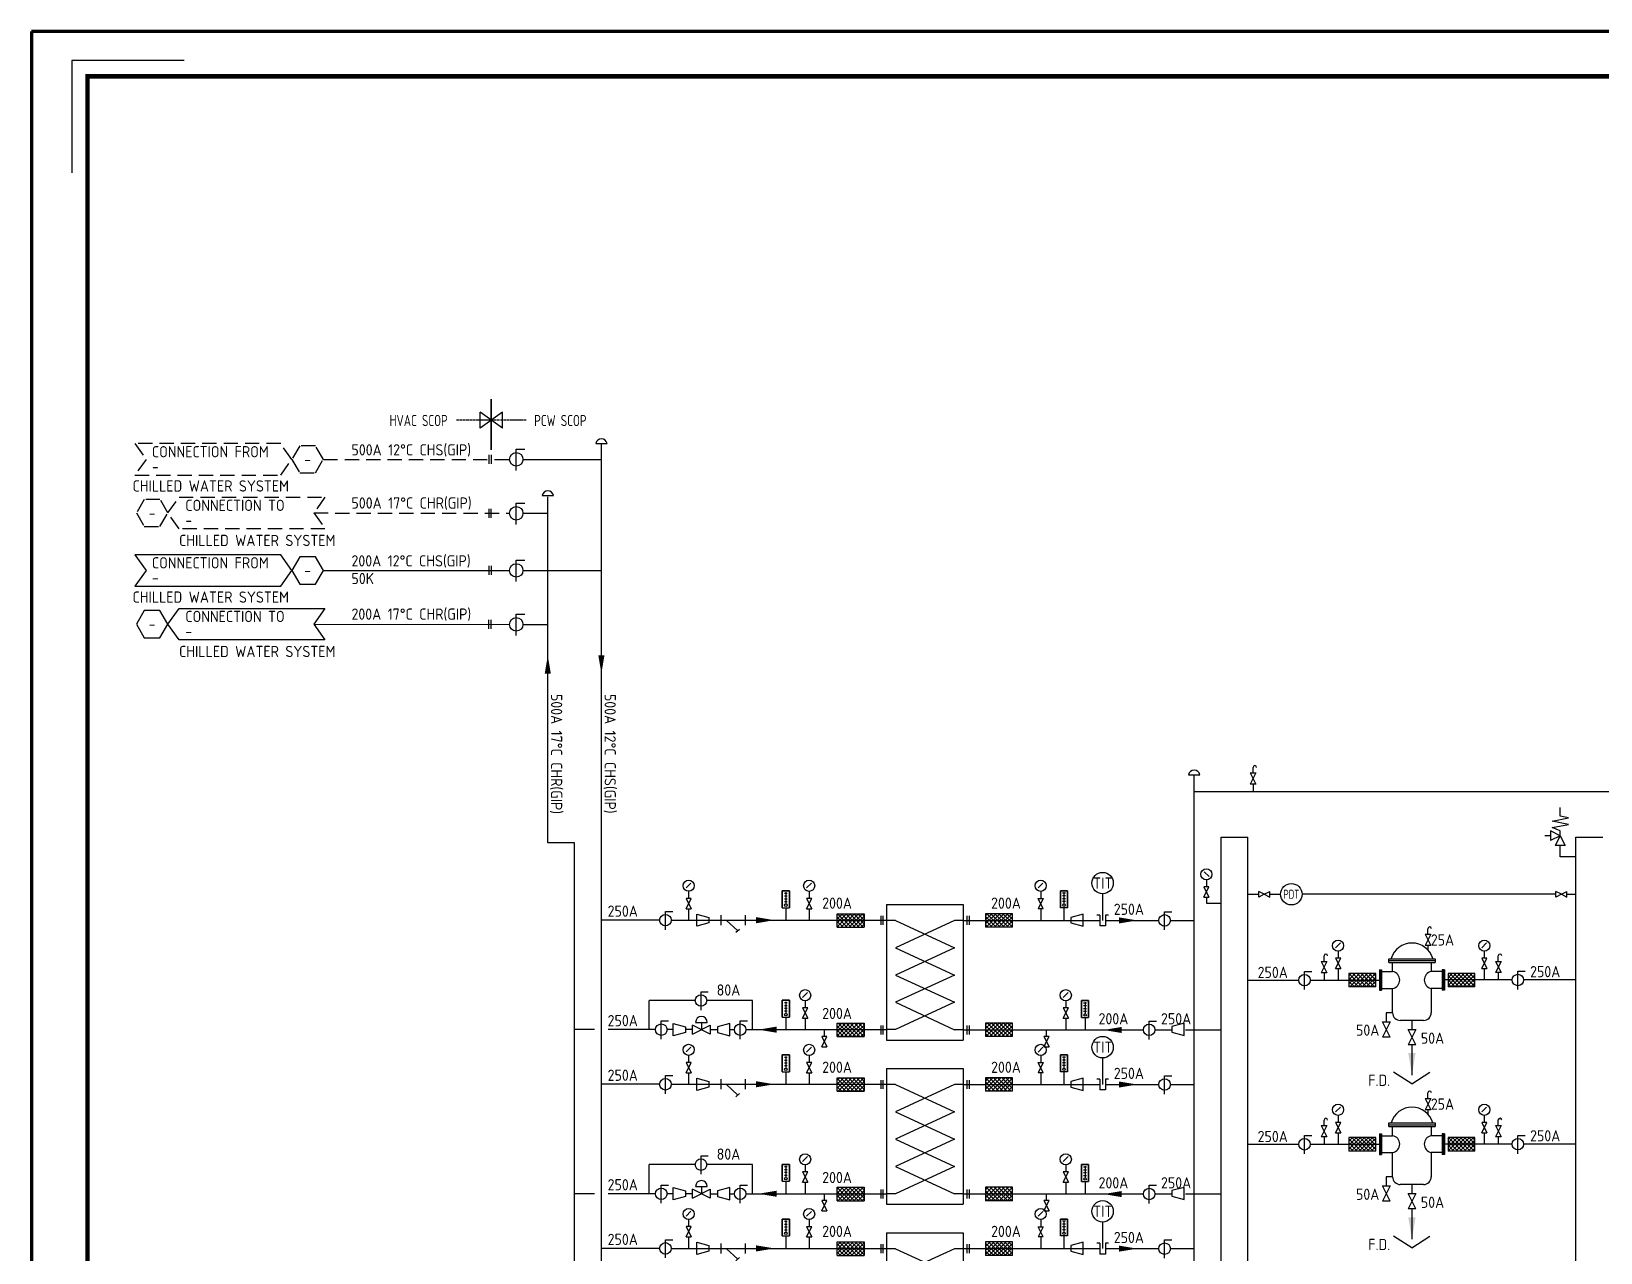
# Paper-space layout '00' of a CAD drawing. Header units: millimetres. Extents: x 22 to 862, y -5 to 589.
# Drawn here: x 21.5 to 371, y 317.1 to 589 of the extents above; entities that cross this region are included whole.
import ezdxf
from ezdxf.enums import TextEntityAlignment as Align

# ---------------------------------------------------------------- set-up
doc = ezdxf.new("R2010")
doc.units = ezdxf.units.MM
doc.header["$LTSCALE"] = 0.5
doc.linetypes.add('CENTER2', pattern=[1.125, 0.75, -0.125, 0.125, -0.125])
doc.linetypes.add('HIDDEN', pattern=[9.525, 6.35, -3.175])
for name, color, linetype in [('DETL-TXT', 4, 'Continuous'), ('FALTTR$0$A3', 7, 'Continuous'), ('U-CHW-R-PIPE', 202, 'Continuous'), ('U-CHW-S-PIPE', 152, 'Continuous'), ('U-EQPM', 22, 'Continuous'), ('U-PCW-PIPE', 4, 'Continuous'), ('U-PCW-PIPE-R', 211, 'Continuous'), ('U-PCW-PIPE-S', 132, 'Continuous'), ('U-PCW-TXT', 3, 'Continuous'), ('U-PCW-V', 2, 'Continuous'), ('U-PCW-VALVE', 2, 'Continuous'), ('U-TITL-01', 1, 'Continuous'), ('界面', 4, 'Continuous')]:
    doc.layers.add(name, color=color, linetype=linetype)
doc.layers.add('FALTTR$0$G-ANNO-TTLB', color=7, linetype='Continuous', lineweight=70)
doc.styles.add('AA-TXT', font='isocp.shx', dxfattribs={"bigfont": 'chineset.shx'})

# ---------------------------------------------------------------- blocks, each defined once
blk = doc.blocks.new('MA20D1')
at = {"linetype": 'ByBlock'}
for p, q in [((-0.5, -0.25), (-0.5, 0.25)), ((-0.5, -0.25), (0.5, 0.25)), ((0.5, -0.25), (-0.5, 0.25)), ((0.5, 0.25), (0.5, -0.25))]:
    blk.add_line(p, q, dxfattribs=at)
blk = doc.blocks.new('*U10')
for p, q in [((-25, -100), (-25, 100)), ((25, -100), (25, 100))]:
    blk.add_line(p, q)
blk = doc.blocks.new('*U9')
h = blk.add_hatch()
h.set_pattern_fill('ANSI37', color=256, scale=10, style=0)
h.paths.add_polyline_path([(-150, 75), (150, 75), (150, -75), (-150, -75)])
for p, q in [((-150, 75), (150, 75)), ((150, -75), (150, 75)), ((-150, -75), (150, -75))]:
    blk.add_line(p, q)
blk.add_lwpolyline([(-150, 75), (-150, -75)])
blk = doc.blocks.new('HX')
at = {"layer": 'U-CHW-R-PIPE'}
for p, q in [((26.9, 6.49), (16.66, 6.49)), ((16.66, 0), (16.66, 6.49)), ((39.63, 6.49), (29.47, 6.49)), ((39.63, 0), (39.63, 6.49)), ((4.48, 0), (0, 0)), ((18.05, 0), (7.48, 0)), ((21.97, 0), (20.61, 0)), ((26.3, 0), (24.69, 0)), ((30.25, 0), (31.86, 0)), ((34.58, 0), (35.62, 0)), ((38.19, 0), (69.52, 0))]:
    blk.add_line(p, q, dxfattribs=at)
blk.add_solid([(45.04, -0.68), (45.04, 0.68), (40.96, 0)], dxfattribs=at)
at = {"layer": 'U-CHW-S-PIPE'}
for p, q in [((18.97, 24.38), (5.99, 24.38)), ((21.54, 24.38), (32.59, 24.38)), ((38.02, 24.38), (69.52, 24.38))]:
    blk.add_line(p, q, dxfattribs=at)
blk.add_solid([(40.45, 23.7), (40.45, 25.06), (44.52, 24.38)], dxfattribs=at)
at = {"layer": 'U-EQPM'}
for p, q in [((69.52, 27.86), (69.52, -2.33)), ((69.52, 27.86), (86.58, 27.86)), ((86.58, 27.86), (86.58, -2.33)), ((71.48, 24.32), (69.52, 24.32)), ((71.48, 24.32), (84.61, 18.24)), ((84.61, 24.31), (71.48, 18.24)), ((86.58, 24.31), (84.61, 24.31)), ((84.61, 18.24), (71.48, 12.16)), ((71.48, 18.24), (84.61, 12.16)), ((84.61, 12.16), (71.48, 6.09)), ((71.48, 12.16), (84.61, 6.09)), ((84.61, 6.09), (71.48, 0)), ((71.48, 6.09), (84.61, -0.05)), ((71.48, 0), (69.52, 0)), ((69.52, -2.33), (86.58, -2.33)), ((86.58, -0.05), (84.61, -0.05))]:
    blk.add_line(p, q, dxfattribs=at)
at = {"layer": 'U-PCW-PIPE-R'}
for p, q in [((86.58, -0.05), (126.71, -0.05)), ((129.27, -0.05), (133.05, -0.05)), ((136.05, -0.05), (143.99, -0.05))]:
    blk.add_line(p, q, dxfattribs=at)
blk.add_solid([(121.89, -0.75), (121.89, 0.61), (117.82, -0.07)], dxfattribs=at)
at = {"layer": 'U-PCW-PIPE-S'}
for p, q in [((86.58, 24.33), (116.98, 24.33)), ((118.25, 24.33), (130.15, 24.33)), ((132.72, 24.33), (137.99, 24.33))]:
    blk.add_line(p, q, dxfattribs=at)
blk.add_solid([(121.26, 23.65), (121.26, 25), (125.33, 24.33)], dxfattribs=at)
at = {"layer": 'U-PCW-VALVE'}
for p, q in [((24.84, 31.57), (25.92, 32.65)), ((51.69, 31.55), (52.77, 32.63)), ((103.26, 31.55), (104.34, 32.63)), ((25.42, 30.81), (25.42, 29.24)), ((46.76, 30.41), (47.39, 30.41)), ((46.76, 30.41), (47.39, 30.41)), ((46.76, 29.78), (47.39, 29.78)), ((46.76, 29.78), (47.39, 29.78)), ((46.76, 29.16), (47.39, 29.16)), ((46.76, 29.16), (47.39, 29.16)), ((46.76, 28.53), (47.39, 28.53)), ((46.76, 28.53), (47.39, 28.53)), ((47.07, 30.59), (47.07, 28)), ((47.07, 30.59), (47.07, 28)), ((52.26, 30.79), (52.26, 29.22)), ((103.83, 30.79), (103.83, 29.22)), ((109.34, 30.41), (108.71, 30.41)), ((109.34, 30.41), (108.71, 30.41)), ((109.34, 29.78), (108.71, 29.78)), ((109.34, 29.78), (108.71, 29.78)), ((109.34, 29.16), (108.71, 29.16)), ((109.34, 29.16), (108.71, 29.16)), ((109.34, 28.53), (108.71, 28.53)), ((109.34, 28.53), (108.71, 28.53)), ((109.02, 30.59), (109.02, 28)), ((109.02, 30.59), (109.02, 28)), ((117.62, 30.25), (117.62, 24.33)), ((25.42, 26.94), (25.42, 24.38)), ((32.59, 25.49), (32.59, 23.27)), ((38.02, 25.49), (38.02, 23.27)), ((46.29, 27.15), (47.86, 27.15)), ((46.29, 27.15), (47.86, 27.15)), ((47.07, 27.15), (47.07, 24.36)), ((47.07, 27.15), (47.07, 24.36)), ((52.26, 26.92), (52.26, 24.36)), ((103.83, 26.92), (103.83, 24.36)), ((109.81, 27.15), (108.24, 27.15)), ((109.81, 27.15), (108.24, 27.15)), ((109.02, 27.15), (109.02, 24.36)), ((109.02, 27.15), (109.02, 24.36)), ((116.98, 25.53), (116.34, 25.53)), ((116.98, 25.53), (116.98, 23.12)), ((118.25, 25.53), (118.25, 23.12)), ((118.94, 25.53), (118.25, 25.53)), ((32.59, 24.38), (38.02, 24.38)), ((33.77, 24.38), (36.36, 21.98)), ((36.75, 22.34), (35.96, 21.61)), ((118.25, 23.12), (116.98, 23.12)), ((50.79, 7.19), (51.87, 8.27)), ((108.85, 7.19), (109.93, 8.27)), ((46.76, 6.04), (47.39, 6.04)), ((46.76, 6.04), (47.39, 6.04)), ((46.76, 5.41), (47.39, 5.41)), ((46.76, 5.41), (47.39, 5.41)), ((46.76, 4.78), (47.39, 4.78)), ((46.76, 4.78), (47.39, 4.78)), ((46.76, 4.16), (47.39, 4.16)), ((46.76, 4.16), (47.39, 4.16)), ((47.07, 6.22), (47.07, 3.63)), ((47.07, 6.22), (47.07, 3.63)), ((51.37, 6.43), (51.37, 4.86)), ((109.42, 6.43), (109.42, 4.86)), ((113.4, 5.98), (114.03, 5.98)), ((113.4, 5.98), (114.03, 5.98)), ((113.4, 5.35), (114.03, 5.35)), ((113.4, 5.35), (114.03, 5.35)), ((113.4, 4.72), (114.03, 4.72)), ((113.4, 4.72), (114.03, 4.72)), ((113.4, 4.09), (114.03, 4.09)), ((113.4, 4.09), (114.03, 4.09)), ((113.72, 6.16), (113.72, 3.57)), ((113.72, 6.16), (113.72, 3.57)), ((30.25, -0.99), (26.3, 0.99)), ((26.3, -0.99), (30.25, 0.99)), ((26.3, -0.99), (26.3, 0.99)), ((26.96, 1.62), (29.55, 1.62)), ((28.27, 1.62), (28.27, 0)), ((30.25, 0.99), (30.25, -0.99)), ((46.29, 2.78), (47.86, 2.78)), ((46.29, 2.78), (47.86, 2.78)), ((47.07, 2.78), (47.07, -0.01)), ((47.07, 2.78), (47.07, -0.01)), ((51.37, 2.56), (51.37, 0)), ((109.42, 2.56), (109.42, 0)), ((112.93, 2.72), (114.5, 2.72)), ((112.93, 2.72), (114.5, 2.72)), ((113.72, 2.72), (113.72, -0.07)), ((113.72, 2.72), (113.72, -0.07)), ((55.66, -1.51), (55.66, 0)), ((105.13, -1.51), (105.13, 0))]:
    blk.add_line(p, q, dxfattribs=at)
for points in [[(46.29, 30.92), (46.29, 27.15), (46.29, 30.92), (47.86, 30.92), (47.86, 27.15), (47.86, 30.92)], [(109.81, 30.92), (109.81, 27.15), (109.81, 30.92), (108.24, 30.92), (108.24, 27.15), (108.24, 30.92)], [(46.29, 6.55), (46.29, 2.78), (46.29, 6.55), (47.86, 6.55), (47.86, 2.78), (47.86, 6.55)], [(112.93, 6.49), (112.93, 2.72), (112.93, 6.49), (114.5, 6.49), (114.5, 2.72), (114.5, 6.49)]]:
    blk.add_lwpolyline(points, close=True, dxfattribs=at)
for points in [[(20.25, 22.25), (20.25, 26.32), (21.87, 26.32)], [(29.94, 25), (29.94, 23.76), (27.22, 23.02), (27.22, 25.74), (29.94, 25)], [(110.56, 25), (110.56, 23.76), (113.28, 23.02), (113.28, 25.74), (110.56, 25)], [(131.43, 22.2), (131.43, 26.27), (133.05, 26.27)], [(28.18, 4.36), (28.18, 8.43), (29.8, 8.43)], [(19.33, -2.13), (19.33, 1.94), (20.94, 1.94)], [(24.69, 0.62), (24.69, -0.62), (21.97, -1.36), (21.97, 1.36), (24.69, 0.62)], [(31.86, 0.62), (31.86, -0.62), (34.58, -1.36), (34.58, 1.36), (31.86, 0.62)], [(36.9, -2.13), (36.9, 1.94), (38.52, 1.94)], [(127.99, -2.18), (127.99, 1.89), (129.61, 1.89)], [(133.05, 0.69), (133.05, -0.56), (135.77, -1.29), (135.77, 1.42), (133.05, 0.69)]]:
    blk.add_lwpolyline(points, dxfattribs=at)
for centre, radius in [((117.62, 32.64), 2.39), ((25.42, 32.05), 1.24), ((52.26, 32.04), 1.24), ((103.83, 32.04), 1.24), ((47.07, 27.72), 0.279), ((47.07, 27.72), 0.279), ((109.02, 27.72), 0.279), ((109.02, 27.72), 0.279), ((20.25, 24.38), 1.28), ((131.43, 24.33), 1.28), ((28.18, 6.49), 1.28), ((51.37, 7.67), 1.24), ((109.42, 7.67), 1.24), ((47.07, 3.35), 0.279), ((47.07, 3.35), 0.279), ((113.72, 3.29), 0.279), ((113.72, 3.29), 0.279), ((19.33, 0), 1.28), ((36.9, 0), 1.28), ((127.99, -0.05), 1.28)]:
    blk.add_circle(centre, radius, dxfattribs=at)
blk.add_arc((28.27, 1.62), 1.31, 0, 180, dxfattribs=at)
for name, p, xscale, yscale, zscale, rotation in [('MA20D1', (25.42, 28.09), -2.298500557093239, 2.298500557093234, 2.298500557093278, 269.9999961757555), ('MA20D1', (52.26, 28.07), -2.298500557093239, 2.298500557093234, 2.298500557093278, 269.9999961757555), ('MA20D1', (103.83, 28.07), 2.298500557093239, 2.298500557093239, 2.298500557093239, 90.00000382424446), ('*U9', (61.52, 24.33), -0.02, 0.02, 0.02, 180), ('*U10', (68.45, 24.33), 0.01, 0.01, 0.01, 180), ('*U10', (87.64, 24.33), 0.01, 0.01, 0.01, 180), ('*U9', (94.57, 24.33), 0.02, 0.02, 0.02, 180), ('MA20D1', (51.37, 3.71), -2.298500557093239, 2.298500557093234, 2.298500557093278, 269.9999961757555), ('MA20D1', (109.42, 3.71), -2.298500557093239, 2.298500557093234, 2.298500557093278, 269.9999961757555), ('*U9', (61.52, -0.05), -0.02, 0.02, 0.02, 180), ('*U10', (68.45, -0.05), 0.01, 0.01, 0.01, 180), ('*U10', (87.64, -0.05), 0.01, 0.01, 0.01, 180), ('*U9', (94.57, -0.05), 0.02, 0.02, 0.02, 180), ('MA20D1', (55.66, -2.66), -2.298500557093239, 2.298500557093234, 2.298500557093278, 269.9999961757555), ('MA20D1', (105.13, -2.66), -2.298500557093239, 2.298500557093234, 2.298500557093278, 269.9999961757555)]:
    blk.add_blockref(name, p, dxfattribs=dict(at, xscale=xscale, yscale=yscale, zscale=zscale, rotation=rotation))
at = {"layer": 'U-PCW-TXT', "style": 'AA-TXT'}
for s, p in [('200A', (58.48, 28.17)), ('200A', (96.1, 28.17)), ('250A', (123.47, 26.81)), ('250A', (10.75, 26.39)), ('80A', (34.3, 8.83)), ('200A', (58.48, 3.61)), ('200A', (120.03, 2.43)), ('250A', (133.99, 2.43)), ('250A', (10.75, 2.01))]:
    blk.add_text(s, height=2.5, dxfattribs=at).set_placement(p, align=Align.MIDDLE)
at = {"layer": 'U-PCW-VALVE', "style": 'AA-TXT'}
blk.add_text('TIT', height=2.5, dxfattribs=at).set_placement((117.66, 32.64), align=Align.MIDDLE)
blk = doc.blocks.new('A$C6C064B95')
at = {"layer": 'U-PCW-VALVE'}
for p, q in [((-0.73, 4.86), (0.73, 4.86)), ((0.73, 4.86), (-0.73, 1.93)), ((-0.73, 4.86), (0.73, 1.93)), ((0, 4.86), (0, 6.32)), ((0.73, 1.93), (-0.73, 1.93)), ((0, 1.93), (0, 0))]:
    blk.add_line(p, q, dxfattribs=at)
blk.add_arc((0.46, 6.32), 0.458, 0, 180, dxfattribs=at)
blk = doc.blocks.new('FILTER')
at = {"layer": 'U-EQPM'}
for p, q in [((-41.68, 4.75), (-31.37, 4.75)), ((-41.68, 3.9), (-41.68, 4.75)), ((-41.68, 4.33), (-31.37, 4.33)), ((-41.68, 3.9), (-31.37, 3.9)), ((-40.83, 1.88), (-40.83, 3.9)), ((-32.23, 3.9), (-32.23, 1.88)), ((-31.37, 4.75), (-31.37, 3.9)), ((-43.79, 2.3), (-43.79, -2.3)), ((-43.79, 2.3), (-43.28, 2.3)), ((-43.53, 2.3), (-43.53, -2.3)), ((-43.28, 2.3), (-43.28, -2.3)), ((-43.28, 1.88), (-40.83, 1.88)), ((-29.78, 1.88), (-32.23, 1.88)), ((-29.78, 2.3), (-29.78, -2.3)), ((-29.26, 2.3), (-29.78, 2.3)), ((-29.52, 2.3), (-29.52, -2.3)), ((-29.26, 2.3), (-29.26, -2.3)), ((-43.79, -2.3), (-43.28, -2.3)), ((-43.28, -1.88), (-40.83, -1.88)), ((-40.83, -7.29), (-40.83, -1.88)), ((-29.78, -1.88), (-32.23, -1.88)), ((-32.23, -1.88), (-32.23, -7.29)), ((-29.26, -2.3), (-29.78, -2.3)), ((-40.83, -7.29), (-42.24, -7.29)), ((-42.24, -7.29), (-42.24, -9.32)), ((-33.94, -9), (-39.12, -9)), ((-36.53, -9), (-36.53, -11.03)), ((-36.53, -14.42), (-36.53, -21.16)), ((-36.59, -23.12), (-40.66, -20.53)), ((-36.59, -23.12), (-32.52, -20.53))]:
    blk.add_line(p, q, dxfattribs=at)
for centre, radius, start, end in [((-36.53, 3.41), 4.82, 16.2356, 163.7644), ((-41.17, 0), 1.91, 280.347, 79.653), ((-31.89, 0), 1.91, 100.347, 259.653), ((-39.12, -7.29), 1.71, 180, 270), ((-33.94, -7.29), 1.71, 270, 0)]:
    blk.add_arc(centre, radius, start, end, dxfattribs=at)
blk.add_solid([(-37.36, -16.29), (-35.73, -16.28), (-36.53, -21.16)], dxfattribs=at)
at = {"layer": 'U-PCW-PIPE-R'}
for p, q in [((-14.21, 0), (-29.26, 0)), ((0, 0), (-11.65, 0)), ((-73.06, -0.03), (-61.76, -0.03)), ((-59.19, -0.03), (-43.79, -0.03))]:
    blk.add_line(p, q, dxfattribs=at)
at = {"layer": 'U-PCW-VALVE'}
for p, q in [((-32.96, 10.18), (-32.96, 11.43)), ((-53.56, 7.16), (-52.48, 8.24)), ((-33.59, 10.18), (-32.33, 10.18)), ((-32.33, 10.18), (-33.59, 7.67)), ((-33.59, 10.18), (-32.33, 7.67)), ((-32.33, 7.67), (-33.59, 7.67)), ((-32.96, 7.67), (-32.96, 6.65)), ((-20.99, 7.16), (-19.91, 8.24)), ((-52.98, 6.4), (-52.98, 4.83)), ((-20.42, 6.4), (-20.42, 4.83)), ((-52.98, 2.53), (-52.98, -0.03)), ((-20.42, 2.53), (-20.42, -0.03))]:
    blk.add_line(p, q, dxfattribs=at)
for points in [[(-60.47, -2.15), (-60.47, 1.91), (-58.86, 1.91)], [(-12.93, -2.13), (-12.93, 1.94), (-11.31, 1.94)]]:
    blk.add_lwpolyline(points, dxfattribs=at)
for centre, radius in [((-52.98, 7.65), 1.24), ((-20.42, 7.65), 1.24), ((-60.47, -0.03), 1.28), ((-12.93, 0), 1.28)]:
    blk.add_circle(centre, radius, dxfattribs=at)
blk.add_arc((-32.57, 11.43), 0.391, 0, 180, dxfattribs=at)
at = {"layer": 'U-EQPM', "xscale": 3.387851999999964, "yscale": 3.387851999999964, "zscale": 3.387851999999964, "rotation": 90.0000038242419}
for p in [(-42.24, -11.01), (-36.53, -12.72)]:
    blk.add_blockref('MA20D1', p, dxfattribs=at)
at = {"layer": 'U-PCW-VALVE'}
for name, p, xscale, yscale, zscale, rotation in [('MA20D1', (-52.98, 3.68), -2.298500557093239, 2.298500557093234, 2.298500557093278, 269.9999961757555), ('MA20D1', (-20.42, 3.68), -2.298500557093239, 2.298500557093234, 2.298500557093278, 269.9999961757555), ('*U9', (-47.56, -0.03), 0.02, 0.02, 0.02, 180), ('*U9', (-25.49, -0.03), 0.02, 0.02, 0.02, 180)]:
    blk.add_blockref(name, p, dxfattribs=dict(at, xscale=xscale, yscale=yscale, zscale=zscale, rotation=rotation))
at = {"layer": 'U-TITL-01', "xscale": 0.8550000000000182, "yscale": 0.8550000000000182, "zscale": 0.8550000000000182}
for p in [(-56.09, -0.03), (-17.31, -0.01)]:
    blk.add_blockref('A$C6C064B95', p, dxfattribs=at)
at = {"layer": 'U-EQPM', "style": 'AA-TXT'}
for p in [(-48.99, -12.42), (-34.55, -14.21)]:
    blk.add_text('50A', height=2.5, dxfattribs=at).set_placement(p)
at = {"layer": 'U-PCW-TXT', "style": 'AA-TXT'}
for s, p in [('25A', (-32.33, 7.67)), ('250A', (-70.9, 0.45)), ('250A', (-10.22, 0.61)), ('F.D.', (-46.25, -23.59))]:
    blk.add_text(s, height=2.5, dxfattribs=at).set_placement(p)
blk = doc.blocks.new('FALTTR')
at = {"layer": 'FALTTR$0$A3', "const_width": 1}
blk.add_lwpolyline([(34, 579), (850, 579), (850, 5), (34, 5)], close=True, dxfattribs=at)
at = {"layer": 'FALTTR$0$G-ANNO-TTLB'}
for p, q in [((862.5, 589), (21.5, 589)), ((21.5, 589), (21.5, -5))]:
    blk.add_line(p, q, dxfattribs=at)
at = {"layer": 'FALTTR$0$G-ANNO-TTLB', "lineweight": 30}
for p, q in [((55.5, 582.5), (30.5, 582.5)), ((30.5, 582.5), (30.5, 557.5)), ((34, 5), (34, 579)), ((34, 579), (850, 579))]:
    blk.add_line(p, q, dxfattribs=at)

psp = doc.layouts.new('00')

# ---------------------------------------------------------------- linework, layer by layer
psp.add_lwpolyline([(34, 579), (749.5, 579), (749.5, 5), (34, 5)], close=True)
at = {"layer": 'DETL-TXT'}
for points in [[(79.53, 468.97), (77.03, 472.47), (44.53, 472.47), (47.03, 468.97), (44.53, 465.47), (77.03, 465.47), (79.53, 468.97)], [(51.89, 457.02), (54.39, 460.52), (86.89, 460.52), (84.39, 457.02), (86.89, 453.52), (54.39, 453.52), (51.89, 457.02)]]:
    psp.add_lwpolyline(points, dxfattribs=at)
for points in [[(79.53, 468.97), (81.28, 465.94), (84.78, 465.94), (86.53, 468.97), (84.78, 472), (81.28, 472)], [(44.89, 457.02), (46.64, 453.99), (50.14, 453.99), (51.89, 457.02), (50.14, 460.06), (46.64, 460.06)]]:
    psp.add_lwpolyline(points, close=True, dxfattribs=at)
at = {"layer": 'U-CHW-R-PIPE'}
for p, q in [((136.51, 408.31), (136.51, 485.38)), ((130.99, 481.69), (136.51, 481.69)), ((84.39, 457.02), (127.99, 456.95)), ((130.99, 456.95), (136.51, 456.95)), ((142.46, 408.31), (136.51, 408.31)), ((142.46, 97.97), (142.46, 408.31))]:
    psp.add_line(p, q, dxfattribs=at)
psp.add_solid([(135.83, 445.99), (137.19, 445.99), (136.51, 450.06)], dxfattribs=at)
at = {"layer": 'U-CHW-S-PIPE'}
for p, q in [((148.45, 97.97), (148.45, 496.99)), ((130.99, 493.7), (148.45, 493.7)), ((86.53, 468.97), (127.99, 468.97)), ((130.99, 468.97), (148.45, 468.97)), ((173.44, 354.54), (197.02, 354.54))]:
    psp.add_line(p, q, dxfattribs=at)
psp.add_solid([(149.13, 450.06), (147.77, 450.06), (148.45, 445.99)], dxfattribs=at)
at = {"layer": 'U-PCW-PIPE', "color": 1, "linetype": 'HIDDEN'}
for p, q in [((86.53, 493.7), (127.99, 493.7)), ((84.39, 481.76), (127.99, 481.69))]:
    psp.add_line(p, q, dxfattribs=at)
for points in [[(79.53, 493.7), (77.03, 497.2), (44.53, 497.2), (47.03, 493.7), (44.53, 490.2), (77.03, 490.2), (79.53, 493.7)], [(51.89, 481.76), (54.39, 485.26), (86.89, 485.26), (84.39, 481.76), (86.89, 478.26), (54.39, 478.26), (51.89, 481.76)]]:
    psp.add_lwpolyline(points, dxfattribs=at)
for points in [[(79.53, 493.7), (81.28, 490.67), (84.78, 490.67), (86.53, 493.7), (84.78, 496.73), (81.28, 496.73)], [(44.89, 481.76), (46.64, 478.73), (50.14, 478.73), (51.89, 481.76), (50.14, 484.79), (46.64, 484.79)]]:
    psp.add_lwpolyline(points, close=True, dxfattribs=at)
at = {"layer": 'U-PCW-PIPE-R'}
for p, q in [((286.46, 97.97), (286.46, 409.59)), ((286.46, 409.59), (292.46, 409.59)), ((292.46, 97.97), (292.46, 409.59)), ((365.51, 97.97), (365.51, 409.59)), ((365.51, 409.59), (371.51, 409.59))]:
    psp.add_line(p, q, dxfattribs=at)
at = {"layer": 'U-PCW-PIPE-S'}
for p, q in [((280.46, 86.57), (280.46, 423.2)), ((280.46, 419.71), (467.43, 419.71))]:
    psp.add_line(p, q, dxfattribs=at)
at = {"layer": 'U-PCW-V', "color": 2}
for p, q in [((123.45, 492.7), (123.45, 494.7)), ((123.95, 492.7), (123.95, 494.7)), ((123.43, 480.69), (123.43, 482.69)), ((123.93, 480.69), (123.93, 482.69)), ((123.45, 467.97), (123.45, 469.97)), ((123.95, 467.97), (123.95, 469.97)), ((123.39, 455.96), (123.39, 457.96)), ((123.89, 455.96), (123.89, 457.96))]:
    psp.add_line(p, q, dxfattribs=at)
at = {"layer": 'U-PCW-V'}
for points in [[(129.49, 491.22), (129.49, 495.97), (131.38, 495.97)], [(129.49, 479.2), (129.49, 483.96), (131.38, 483.96)], [(129.49, 466.48), (129.49, 471.24), (131.38, 471.24)], [(129.49, 454.46), (129.49, 459.22), (131.38, 459.22)]]:
    psp.add_lwpolyline(points, dxfattribs=at)
for centre in [(129.49, 493.7), (129.49, 481.69), (129.49, 468.97), (129.49, 456.95)]:
    psp.add_circle(centre, 1.5, dxfattribs=at)
at = {"layer": 'U-PCW-VALVE'}
for p, q in [((147.19, 497.23), (149.71, 497.23)), ((135.25, 485.63), (137.77, 485.63)), ((279.2, 423.44), (281.71, 423.44)), ((362, 414.23), (362, 416.2)), ((360.19, 413.15), (363.81, 413.87)), ((363.81, 412.42), (360.19, 413.15)), ((360.19, 411.7), (363.81, 412.42)), ((363.81, 413.87), (362, 414.23)), ((359.83, 409.89), (358.57, 409.89)), ((362, 409.89), (359.83, 410.97)), ((359.83, 410.97), (359.83, 408.8)), ((362, 409.89), (359.83, 408.8)), ((362, 410.98), (360.19, 411.7)), ((362, 409.89), (360.91, 407.72)), ((362, 409.89), (362, 410.98)), ((362, 409.89), (363.08, 407.72)), ((363.08, 407.72), (360.91, 407.72)), ((362, 405.2), (362, 407.72)), ((365.51, 405.2), (362, 405.2)), ((282.72, 401.88), (283.79, 400.8)), ((283.2, 400.06), (283.2, 398.49)), ((283.2, 396.19), (283.2, 394.88)), ((292.46, 396.86), (294.85, 396.86)), ((294.85, 396.24), (294.85, 397.47)), ((296.08, 396.86), (294.85, 397.47)), ((296.08, 396.86), (294.85, 396.24)), ((296.08, 396.86), (297.31, 397.47)), ((296.08, 396.86), (297.31, 396.24)), ((297.31, 396.24), (297.31, 397.47)), ((297.31, 396.86), (299.73, 396.86)), ((361.04, 396.86), (304.51, 396.86)), ((361.04, 396.24), (361.04, 397.47)), ((362.27, 396.86), (361.04, 397.47)), ((362.27, 396.86), (361.04, 396.24)), ((362.27, 396.86), (363.5, 397.47)), ((362.27, 396.86), (363.5, 396.24)), ((363.5, 396.24), (363.5, 397.47)), ((363.5, 396.86), (365.51, 396.86)), ((283.2, 394.88), (286.46, 394.88))]:
    psp.add_line(p, q, dxfattribs=at)
for centre, radius in [((283.2, 401.3), 1.24), ((302.12, 396.86), 2.39)]:
    psp.add_circle(centre, radius, dxfattribs=at)
for centre in [(148.45, 496.99), (136.51, 485.38), (280.46, 423.2)]:
    psp.add_arc(centre, 1.28, 11.1511, 168.8489, dxfattribs=at)
at = {"layer": '界面'}
for p, q in [((126.42, 500.65), (121.42, 504.23)), ((121.42, 500.66), (121.42, 504.23)), ((121.42, 500.66), (121.42, 504.23)), ((126.42, 504.22), (121.42, 500.66)), ((126.42, 500.65), (126.42, 504.22)), ((126.42, 500.65), (126.42, 504.22))]:
    psp.add_line(p, q, dxfattribs=at)
at = {"layer": '界面', "linetype": 'CENTER2'}
psp.add_line((131.72, 502.44), (116.12, 502.44), dxfattribs=at)
at = {"layer": '界面', "linetype": 'CENTER2', "const_width": 0.357}
psp.add_lwpolyline([(123.91, 495.75), (123.93, 507.12)], dxfattribs=at)

# ---------------------------------------------------------------- block references
psp.add_blockref('FALTTR', (0, 0))
at = {"layer": 'U-PCW-PIPE-S'}
for name, p in [('HX', (142.46, 366.7)), ('FILTER', (365.51, 377.76)), ('HX', (142.46, 330.16)), ('FILTER', (365.51, 341.21)), ('HX', (142.46, 293.61))]:
    psp.add_blockref(name, p, dxfattribs=at)
at = {"layer": 'U-PCW-VALVE', "xscale": -2.298500557093353, "yscale": 2.298500557093348, "zscale": 2.298500557093278, "rotation": 269.9999961757555}
psp.add_blockref('MA20D1', (283.2, 397.34), dxfattribs=at)
at = {"layer": 'U-TITL-01', "xscale": 0.8550000000000182, "yscale": 0.8550000000000182, "zscale": 0.8550000000000182}
psp.add_blockref('A$C6C064B95', (293.58, 419.71), dxfattribs=at)

# ---------------------------------------------------------------- texts
at = {"layer": 'DETL-TXT', "style": 'AA-TXT'}
for s, p in [('CONNECTION FROM', (48.35, 469.41)), ('-', (48.35, 466.11)), ('CONNECTION TO', (55.79, 457.47)), ('-', (55.79, 454.17))]:
    psp.add_text(s, height=2.5, dxfattribs=at).set_placement(p)
for p in [(83.03, 468.97), (48.39, 457.02)]:
    psp.add_text('-', height=2.5, dxfattribs=at).set_placement(p, align=Align.MIDDLE)
at = {"layer": 'U-PCW-PIPE', "color": 1, "linetype": 'HIDDEN', "style": 'AA-TXT'}
for s, p in [('CONNECTION FROM', (48.35, 494.15)), ('-', (48.35, 490.85)), ('CHILLED WATER SYSTEM', (44.04, 486.52)), ('CONNECTION TO', (55.79, 482.21)), ('-', (55.79, 478.91)), ('CHILLED WATER SYSTEM', (54.39, 474.4))]:
    psp.add_text(s, height=2.5, dxfattribs=at).set_placement(p)
for p in [(83.03, 493.7), (48.39, 481.76)]:
    psp.add_text('-', height=2.5, dxfattribs=at).set_placement(p, align=Align.MIDDLE)
at = {"layer": 'U-PCW-TXT', "style": 'AA-TXT'}
for s, p in [('500A 12%%DC CHS(GIP)', (92.79, 494.57)), ('500A 17%%DC CHR(GIP)', (92.79, 482.73)), ('200A 12%%DC CHS(GIP)', (92.79, 469.84)), ('50K', (92.79, 465.91)), ('CHILLED WATER SYSTEM', (44.04, 461.78)), ('200A 17%%DC CHR(GIP)', (92.79, 457.99)), ('CHILLED WATER SYSTEM', (54.39, 449.67))]:
    psp.add_text(s, height=2.5, dxfattribs=at).set_placement(p)
for s, p in [('500A 17%%DC CHR(GIP)', (137.23, 441.46)), ('500A 12%%DC CHS(GIP)', (149.17, 441.46))]:
    psp.add_text(s, height=2.5, rotation=270, dxfattribs=at).set_placement(p)
at = {"layer": 'U-PCW-VALVE', "style": 'AA-TXT', "width": 0.8}
psp.add_text('PDT', height=2, dxfattribs=at).set_placement((302.12, 396.86), align=Align.MIDDLE)
at = {"layer": '界面', "style": 'AA-TXT', "width": 0.8}
for s, p in [('HVAC SCOP', (101.27, 501.1)), ('PCW SCOP', (133.49, 501.1))]:
    psp.add_text(s, height=2.5, dxfattribs=at).set_placement(p)

doc.saveas('drawing.dxf')
